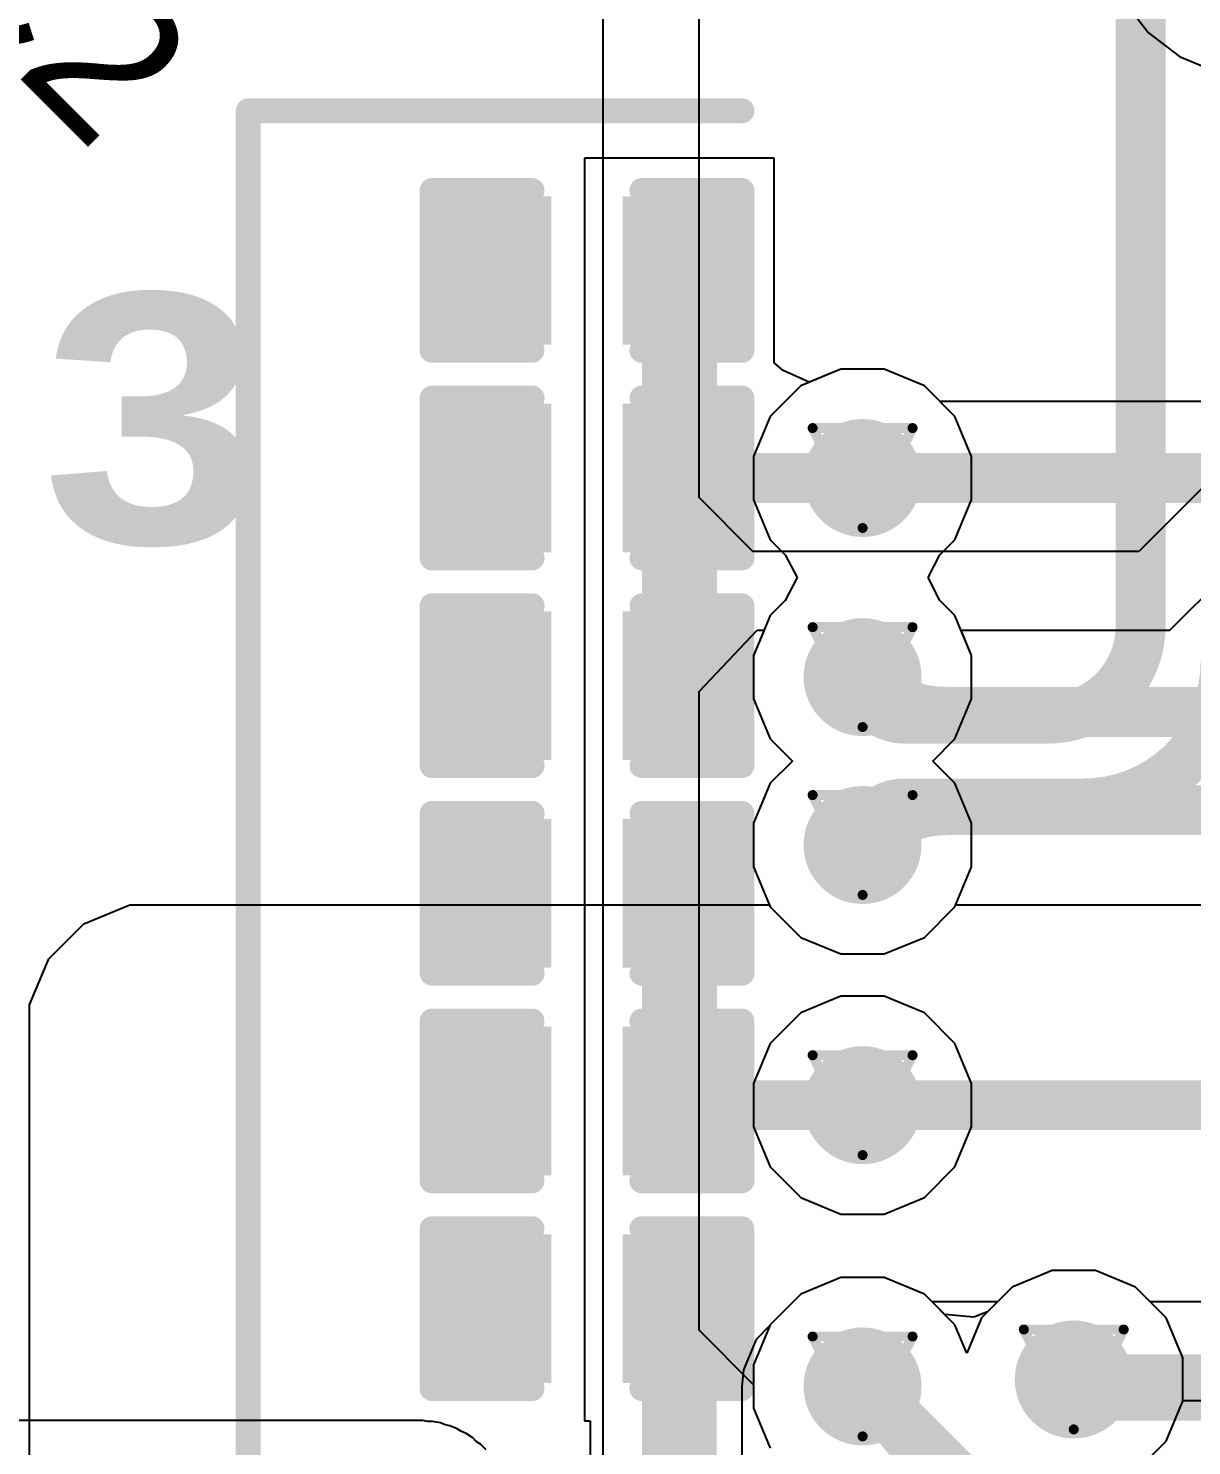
# Model space of a CAD drawing. Header units: inches. Extents: x 0 to 12.2, y 0 to 7.
# Drawn here: x 2.4007 to 2.6336, y 1.5427 to 1.8265 of the extents above; entities that cross this region are included whole.
import ezdxf

# ---------------------------------------------------------------- set-up
doc = ezdxf.new("R2010")
doc.units = ezdxf.units.IN
doc.header["$MEASUREMENT"] = 0
for name, color, linetype in [('Bottom Layer', 5, 'Continuous'), ('Drill Drawing', 1, 'Continuous'), ('Layer 1', 16, 'Continuous'), ('Layer 2', 76, 'Continuous'), ('Top Layer', 1, 'Continuous'), ('Top Overlay', 2, 'Continuous'), ('Top Paste', 8, 'Continuous'), ('Top Solder', 216, 'Continuous'), ('Via Holes', 16, 'Continuous')]:
    doc.layers.add(name, color=color, linetype=linetype)
doc.styles.add('Arial', font='', dxfattribs={"height": 0.2})
doc.styles.add('Arial Black_Bold', font='', dxfattribs={"height": 0.2})
doc.styles.get('Arial').set_extended_font_data('Arial')
doc.styles.get('Arial Black_Bold').set_extended_font_data('Arial Black', bold=True)

# ---------------------------------------------------------------- blocks, each defined once
blk = doc.blocks.new('C___0402_225')
at = {"layer": 'Top Layer'}
for points in [[(-0.0275, -0.0125), (-0.0275, 0.0125), (-0.0095, 0.0125), (-0.0095, -0.0125)], [(0.0095, -0.0125), (0.0095, 0.0125), (0.0275, 0.0125), (0.0275, -0.0125)]]:
    blk.add_hatch(color=1, dxfattribs=at).paths.add_polyline_path(points)
at = {"layer": 'Top Paste'}
for points in [[(-0.0275, -0.0125), (-0.0275, 0.0125), (-0.0095, 0.0125), (-0.0095, -0.0125)], [(0.0095, -0.0125), (0.0095, 0.0125), (0.0275, 0.0125), (0.0275, -0.0125)]]:
    blk.add_hatch(color=8, dxfattribs=at).paths.add_polyline_path(points)
at = {"layer": 'Top Solder'}
for points in [[(-0.02986, -0.01486), (-0.02986, 0.01486), (-0.00714, 0.01486), (-0.00714, -0.01486)], [(0.00714, -0.01486), (0.00714, 0.01486), (0.02986, 0.01486), (0.02986, -0.01486)]]:
    blk.add_hatch(color=216, dxfattribs=at).paths.add_polyline_path(points)
at = {"layer": 'Top Overlay'}
for points in [[(-0.031, -0.016, 0.005, 0.005, 0), (-0.031, 0.016, 0.005, 0.005, 0)], [(-0.031, 0.016, 0.005, 0.005, 0), (-0.011, 0.016, 0.005, 0.005, 0)], [(0.011, 0.016, 0.005, 0.005, 0), (0.031, 0.016, 0.005, 0.005, 0)], [(0.031, -0.016, 0.005, 0.005, 0), (0.031, 0.016, 0.005, 0.005, 0)], [(-0.031, -0.016, 0.005, 0.005, 0), (-0.011, -0.016, 0.005, 0.005, 0)], [(0.011, -0.016, 0.005, 0.005, 0), (0.031, -0.016, 0.005, 0.005, 0)]]:
    blk.add_lwpolyline(points, format="xyseb", dxfattribs=at)
for points in [[(-0.03225, 0.016, 0.0025, 0.0025, 1), (-0.02975, 0.016, 0.0025, 0.0025, 1)], [(-0.03225, 0.016, 0.0025, 0.0025, 1), (-0.02975, 0.016, 0.0025, 0.0025, 1)], [(-0.01225, 0.016, 0.0025, 0.0025, 1), (-0.00975, 0.016, 0.0025, 0.0025, 1)], [(0.00975, 0.016, 0.0025, 0.0025, 1), (0.01225, 0.016, 0.0025, 0.0025, 1)], [(0.02975, 0.016, 0.0025, 0.0025, 1), (0.03225, 0.016, 0.0025, 0.0025, 1)], [(0.02975, 0.016, 0.0025, 0.0025, 1), (0.03225, 0.016, 0.0025, 0.0025, 1)], [(-0.03225, -0.016, 0.0025, 0.0025, 1), (-0.02975, -0.016, 0.0025, 0.0025, 1)], [(-0.03225, -0.016, 0.0025, 0.0025, 1), (-0.02975, -0.016, 0.0025, 0.0025, 1)], [(-0.01225, -0.016, 0.0025, 0.0025, 1), (-0.00975, -0.016, 0.0025, 0.0025, 1)], [(0.00975, -0.016, 0.0025, 0.0025, 1), (0.01225, -0.016, 0.0025, 0.0025, 1)], [(0.02975, -0.016, 0.0025, 0.0025, 1), (0.03225, -0.016, 0.0025, 0.0025, 1)], [(0.02975, -0.016, 0.0025, 0.0025, 1), (0.03225, -0.016, 0.0025, 0.0025, 1)]]:
    blk.add_lwpolyline(points, format="xyseb", close=True, dxfattribs=at)
blk = doc.blocks.new('C___0402_229')
at = {"layer": 'Top Layer'}
for points in [[(-0.0275, -0.0125), (-0.0275, 0.0125), (-0.0095, 0.0125), (-0.0095, -0.0125)], [(0.0095, -0.0125), (0.0095, 0.0125), (0.0275, 0.0125), (0.0275, -0.0125)]]:
    blk.add_hatch(color=1, dxfattribs=at).paths.add_polyline_path(points)
at = {"layer": 'Top Paste'}
for points in [[(-0.0275, -0.0125), (-0.0275, 0.0125), (-0.0095, 0.0125), (-0.0095, -0.0125)], [(0.0095, -0.0125), (0.0095, 0.0125), (0.0275, 0.0125), (0.0275, -0.0125)]]:
    blk.add_hatch(color=8, dxfattribs=at).paths.add_polyline_path(points)
at = {"layer": 'Top Solder'}
for points in [[(-0.02986, -0.01486), (-0.02986, 0.01486), (-0.00714, 0.01486), (-0.00714, -0.01486)], [(0.00714, -0.01486), (0.00714, 0.01486), (0.02986, 0.01486), (0.02986, -0.01486)]]:
    blk.add_hatch(color=216, dxfattribs=at).paths.add_polyline_path(points)
at = {"layer": 'Top Overlay'}
for points in [[(-0.031, 0.016, 0.005, 0.005, 0), (-0.011, 0.016, 0.005, 0.005, 0)], [(-0.031, -0.016, 0.005, 0.005, 0), (-0.031, 0.016, 0.005, 0.005, 0)], [(0.011, 0.016, 0.005, 0.005, 0), (0.031, 0.016, 0.005, 0.005, 0)], [(0.031, 0.016, 0.005, 0.005, 0), (0.031, -0.016, 0.005, 0.005, 0)], [(-0.031, -0.016, 0.005, 0.005, 0), (-0.011, -0.016, 0.005, 0.005, 0)], [(0.011, -0.016, 0.005, 0.005, 0), (0.031, -0.016, 0.005, 0.005, 0)]]:
    blk.add_lwpolyline(points, format="xyseb", dxfattribs=at)
for points in [[(-0.03225, 0.016, 0.0025, 0.0025, 1), (-0.02975, 0.016, 0.0025, 0.0025, 1)], [(-0.03225, 0.016, 0.0025, 0.0025, 1), (-0.02975, 0.016, 0.0025, 0.0025, 1)], [(-0.01225, 0.016, 0.0025, 0.0025, 1), (-0.00975, 0.016, 0.0025, 0.0025, 1)], [(0.00975, 0.016, 0.0025, 0.0025, 1), (0.01225, 0.016, 0.0025, 0.0025, 1)], [(0.02975, 0.016, 0.0025, 0.0025, 1), (0.03225, 0.016, 0.0025, 0.0025, 1)], [(0.02975, 0.016, 0.0025, 0.0025, 1), (0.03225, 0.016, 0.0025, 0.0025, 1)], [(-0.03225, -0.016, 0.0025, 0.0025, 1), (-0.02975, -0.016, 0.0025, 0.0025, 1)], [(-0.03225, -0.016, 0.0025, 0.0025, 1), (-0.02975, -0.016, 0.0025, 0.0025, 1)], [(-0.01225, -0.016, 0.0025, 0.0025, 1), (-0.00975, -0.016, 0.0025, 0.0025, 1)], [(0.00975, -0.016, 0.0025, 0.0025, 1), (0.01225, -0.016, 0.0025, 0.0025, 1)], [(0.02975, -0.016, 0.0025, 0.0025, 1), (0.03225, -0.016, 0.0025, 0.0025, 1)], [(0.02975, -0.016, 0.0025, 0.0025, 1), (0.03225, -0.016, 0.0025, 0.0025, 1)]]:
    blk.add_lwpolyline(points, format="xyseb", close=True, dxfattribs=at)
blk = doc.blocks.new('C___0402_233')
at = {"layer": 'Top Layer'}
for points in [[(-0.0275, -0.0125), (-0.0275, 0.0125), (-0.0095, 0.0125), (-0.0095, -0.0125)], [(0.0095, -0.0125), (0.0095, 0.0125), (0.0275, 0.0125), (0.0275, -0.0125)]]:
    blk.add_hatch(color=1, dxfattribs=at).paths.add_polyline_path(points)
at = {"layer": 'Top Paste'}
for points in [[(-0.0275, -0.0125), (-0.0275, 0.0125), (-0.0095, 0.0125), (-0.0095, -0.0125)], [(0.0095, -0.0125), (0.0095, 0.0125), (0.0275, 0.0125), (0.0275, -0.0125)]]:
    blk.add_hatch(color=8, dxfattribs=at).paths.add_polyline_path(points)
at = {"layer": 'Top Solder'}
for points in [[(-0.02986, -0.01486), (-0.02986, 0.01486), (-0.00714, 0.01486), (-0.00714, -0.01486)], [(0.00714, -0.01486), (0.00714, 0.01486), (0.02986, 0.01486), (0.02986, -0.01486)]]:
    blk.add_hatch(color=216, dxfattribs=at).paths.add_polyline_path(points)
at = {"layer": 'Top Overlay'}
for points in [[(-0.031, 0.016, 0.005, 0.005, 0), (-0.011, 0.016, 0.005, 0.005, 0)], [(-0.031, -0.016, 0.005, 0.005, 0), (-0.031, 0.016, 0.005, 0.005, 0)], [(0.011, 0.016, 0.005, 0.005, 0), (0.031, 0.016, 0.005, 0.005, 0)], [(0.031, -0.016, 0.005, 0.005, 0), (0.031, 0.016, 0.005, 0.005, 0)], [(-0.031, -0.016, 0.005, 0.005, 0), (-0.011, -0.016, 0.005, 0.005, 0)], [(0.011, -0.016, 0.005, 0.005, 0), (0.031, -0.016, 0.005, 0.005, 0)]]:
    blk.add_lwpolyline(points, format="xyseb", dxfattribs=at)
for points in [[(-0.03225, 0.016, 0.0025, 0.0025, 1), (-0.02975, 0.016, 0.0025, 0.0025, 1)], [(-0.03225, 0.016, 0.0025, 0.0025, 1), (-0.02975, 0.016, 0.0025, 0.0025, 1)], [(-0.01225, 0.016, 0.0025, 0.0025, 1), (-0.00975, 0.016, 0.0025, 0.0025, 1)], [(0.00975, 0.016, 0.0025, 0.0025, 1), (0.01225, 0.016, 0.0025, 0.0025, 1)], [(0.02975, 0.016, 0.0025, 0.0025, 1), (0.03225, 0.016, 0.0025, 0.0025, 1)], [(0.02975, 0.016, 0.0025, 0.0025, 1), (0.03225, 0.016, 0.0025, 0.0025, 1)], [(-0.03225, -0.016, 0.0025, 0.0025, 1), (-0.02975, -0.016, 0.0025, 0.0025, 1)], [(-0.03225, -0.016, 0.0025, 0.0025, 1), (-0.02975, -0.016, 0.0025, 0.0025, 1)], [(-0.01225, -0.016, 0.0025, 0.0025, 1), (-0.00975, -0.016, 0.0025, 0.0025, 1)], [(0.00975, -0.016, 0.0025, 0.0025, 1), (0.01225, -0.016, 0.0025, 0.0025, 1)], [(0.02975, -0.016, 0.0025, 0.0025, 1), (0.03225, -0.016, 0.0025, 0.0025, 1)], [(0.02975, -0.016, 0.0025, 0.0025, 1), (0.03225, -0.016, 0.0025, 0.0025, 1)]]:
    blk.add_lwpolyline(points, format="xyseb", close=True, dxfattribs=at)
blk = doc.blocks.new('C___0402_234')
at = {"layer": 'Top Layer'}
for points in [[(-0.0275, -0.0125), (-0.0275, 0.0125), (-0.0095, 0.0125), (-0.0095, -0.0125)], [(0.0095, -0.0125), (0.0095, 0.0125), (0.0275, 0.0125), (0.0275, -0.0125)]]:
    blk.add_hatch(color=1, dxfattribs=at).paths.add_polyline_path(points)
at = {"layer": 'Top Paste'}
for points in [[(-0.0275, -0.0125), (-0.0275, 0.0125), (-0.0095, 0.0125), (-0.0095, -0.0125)], [(0.0095, -0.0125), (0.0095, 0.0125), (0.0275, 0.0125), (0.0275, -0.0125)]]:
    blk.add_hatch(color=8, dxfattribs=at).paths.add_polyline_path(points)
at = {"layer": 'Top Solder'}
for points in [[(-0.02986, -0.01486), (-0.02986, 0.01486), (-0.00714, 0.01486), (-0.00714, -0.01486)], [(0.00714, -0.01486), (0.00714, 0.01486), (0.02986, 0.01486), (0.02986, -0.01486)]]:
    blk.add_hatch(color=216, dxfattribs=at).paths.add_polyline_path(points)
at = {"layer": 'Top Overlay'}
for points in [[(-0.031, 0.016, 0.005, 0.005, 0), (-0.031, -0.016, 0.005, 0.005, 0)], [(-0.031, 0.016, 0.005, 0.005, 0), (-0.011, 0.016, 0.005, 0.005, 0)], [(0.011, 0.016, 0.005, 0.005, 0), (0.031, 0.016, 0.005, 0.005, 0)], [(0.031, -0.016, 0.005, 0.005, 0), (0.031, 0.016, 0.005, 0.005, 0)], [(-0.031, -0.016, 0.005, 0.005, 0), (-0.011, -0.016, 0.005, 0.005, 0)], [(0.011, -0.016, 0.005, 0.005, 0), (0.031, -0.016, 0.005, 0.005, 0)]]:
    blk.add_lwpolyline(points, format="xyseb", dxfattribs=at)
for points in [[(-0.03225, 0.016, 0.0025, 0.0025, 1), (-0.02975, 0.016, 0.0025, 0.0025, 1)], [(-0.03225, 0.016, 0.0025, 0.0025, 1), (-0.02975, 0.016, 0.0025, 0.0025, 1)], [(-0.01225, 0.016, 0.0025, 0.0025, 1), (-0.00975, 0.016, 0.0025, 0.0025, 1)], [(0.00975, 0.016, 0.0025, 0.0025, 1), (0.01225, 0.016, 0.0025, 0.0025, 1)], [(0.02975, 0.016, 0.0025, 0.0025, 1), (0.03225, 0.016, 0.0025, 0.0025, 1)], [(0.02975, 0.016, 0.0025, 0.0025, 1), (0.03225, 0.016, 0.0025, 0.0025, 1)], [(-0.03225, -0.016, 0.0025, 0.0025, 1), (-0.02975, -0.016, 0.0025, 0.0025, 1)], [(-0.03225, -0.016, 0.0025, 0.0025, 1), (-0.02975, -0.016, 0.0025, 0.0025, 1)], [(-0.01225, -0.016, 0.0025, 0.0025, 1), (-0.00975, -0.016, 0.0025, 0.0025, 1)], [(0.00975, -0.016, 0.0025, 0.0025, 1), (0.01225, -0.016, 0.0025, 0.0025, 1)], [(0.02975, -0.016, 0.0025, 0.0025, 1), (0.03225, -0.016, 0.0025, 0.0025, 1)], [(0.02975, -0.016, 0.0025, 0.0025, 1), (0.03225, -0.016, 0.0025, 0.0025, 1)]]:
    blk.add_lwpolyline(points, format="xyseb", close=True, dxfattribs=at)
blk = doc.blocks.new('C___0402_235')
at = {"layer": 'Top Layer'}
for points in [[(-0.0275, -0.0125), (-0.0275, 0.0125), (-0.0095, 0.0125), (-0.0095, -0.0125)], [(0.0095, -0.0125), (0.0095, 0.0125), (0.0275, 0.0125), (0.0275, -0.0125)]]:
    blk.add_hatch(color=1, dxfattribs=at).paths.add_polyline_path(points)
at = {"layer": 'Top Paste'}
for points in [[(-0.0275, -0.0125), (-0.0275, 0.0125), (-0.0095, 0.0125), (-0.0095, -0.0125)], [(0.0095, -0.0125), (0.0095, 0.0125), (0.0275, 0.0125), (0.0275, -0.0125)]]:
    blk.add_hatch(color=8, dxfattribs=at).paths.add_polyline_path(points)
at = {"layer": 'Top Solder'}
for points in [[(-0.02986, -0.01486), (-0.02986, 0.01486), (-0.00714, 0.01486), (-0.00714, -0.01486)], [(0.00714, -0.01486), (0.00714, 0.01486), (0.02986, 0.01486), (0.02986, -0.01486)]]:
    blk.add_hatch(color=216, dxfattribs=at).paths.add_polyline_path(points)
at = {"layer": 'Top Overlay'}
for points in [[(-0.031, -0.016, 0.005, 0.005, 0), (-0.031, 0.016, 0.005, 0.005, 0)], [(-0.031, 0.016, 0.005, 0.005, 0), (-0.011, 0.016, 0.005, 0.005, 0)], [(0.011, 0.016, 0.005, 0.005, 0), (0.031, 0.016, 0.005, 0.005, 0)], [(0.031, 0.016, 0.005, 0.005, 0), (0.031, -0.016, 0.005, 0.005, 0)], [(-0.031, -0.016, 0.005, 0.005, 0), (-0.011, -0.016, 0.005, 0.005, 0)], [(0.011, -0.016, 0.005, 0.005, 0), (0.031, -0.016, 0.005, 0.005, 0)]]:
    blk.add_lwpolyline(points, format="xyseb", dxfattribs=at)
for points in [[(-0.03225, 0.016, 0.0025, 0.0025, 1), (-0.02975, 0.016, 0.0025, 0.0025, 1)], [(-0.03225, 0.016, 0.0025, 0.0025, 1), (-0.02975, 0.016, 0.0025, 0.0025, 1)], [(-0.01225, 0.016, 0.0025, 0.0025, 1), (-0.00975, 0.016, 0.0025, 0.0025, 1)], [(0.00975, 0.016, 0.0025, 0.0025, 1), (0.01225, 0.016, 0.0025, 0.0025, 1)], [(0.02975, 0.016, 0.0025, 0.0025, 1), (0.03225, 0.016, 0.0025, 0.0025, 1)], [(0.02975, 0.016, 0.0025, 0.0025, 1), (0.03225, 0.016, 0.0025, 0.0025, 1)], [(-0.03225, -0.016, 0.0025, 0.0025, 1), (-0.02975, -0.016, 0.0025, 0.0025, 1)], [(-0.03225, -0.016, 0.0025, 0.0025, 1), (-0.02975, -0.016, 0.0025, 0.0025, 1)], [(-0.01225, -0.016, 0.0025, 0.0025, 1), (-0.00975, -0.016, 0.0025, 0.0025, 1)], [(0.00975, -0.016, 0.0025, 0.0025, 1), (0.01225, -0.016, 0.0025, 0.0025, 1)], [(0.02975, -0.016, 0.0025, 0.0025, 1), (0.03225, -0.016, 0.0025, 0.0025, 1)], [(0.02975, -0.016, 0.0025, 0.0025, 1), (0.03225, -0.016, 0.0025, 0.0025, 1)]]:
    blk.add_lwpolyline(points, format="xyseb", close=True, dxfattribs=at)
blk = doc.blocks.new('C___0402_236')
at = {"layer": 'Top Layer'}
for points in [[(-0.0275, -0.0125), (-0.0275, 0.0125), (-0.0095, 0.0125), (-0.0095, -0.0125)], [(0.0095, -0.0125), (0.0095, 0.0125), (0.0275, 0.0125), (0.0275, -0.0125)]]:
    blk.add_hatch(color=1, dxfattribs=at).paths.add_polyline_path(points)
at = {"layer": 'Top Paste'}
for points in [[(-0.0275, -0.0125), (-0.0275, 0.0125), (-0.0095, 0.0125), (-0.0095, -0.0125)], [(0.0095, -0.0125), (0.0095, 0.0125), (0.0275, 0.0125), (0.0275, -0.0125)]]:
    blk.add_hatch(color=8, dxfattribs=at).paths.add_polyline_path(points)
at = {"layer": 'Top Solder'}
for points in [[(-0.02986, -0.01486), (-0.02986, 0.01486), (-0.00714, 0.01486), (-0.00714, -0.01486)], [(0.00714, -0.01486), (0.00714, 0.01486), (0.02986, 0.01486), (0.02986, -0.01486)]]:
    blk.add_hatch(color=216, dxfattribs=at).paths.add_polyline_path(points)
at = {"layer": 'Top Overlay'}
for points in [[(-0.031, -0.016, 0.005, 0.005, 0), (-0.031, 0.016, 0.005, 0.005, 0)], [(-0.031, 0.016, 0.005, 0.005, 0), (-0.011, 0.016, 0.005, 0.005, 0)], [(0.011, 0.016, 0.005, 0.005, 0), (0.031, 0.016, 0.005, 0.005, 0)], [(0.031, -0.016, 0.005, 0.005, 0), (0.031, 0.016, 0.005, 0.005, 0)], [(-0.031, -0.016, 0.005, 0.005, 0), (-0.011, -0.016, 0.005, 0.005, 0)], [(0.011, -0.016, 0.005, 0.005, 0), (0.031, -0.016, 0.005, 0.005, 0)]]:
    blk.add_lwpolyline(points, format="xyseb", dxfattribs=at)
for points in [[(-0.03225, 0.016, 0.0025, 0.0025, 1), (-0.02975, 0.016, 0.0025, 0.0025, 1)], [(-0.03225, 0.016, 0.0025, 0.0025, 1), (-0.02975, 0.016, 0.0025, 0.0025, 1)], [(-0.01225, 0.016, 0.0025, 0.0025, 1), (-0.00975, 0.016, 0.0025, 0.0025, 1)], [(0.00975, 0.016, 0.0025, 0.0025, 1), (0.01225, 0.016, 0.0025, 0.0025, 1)], [(0.02975, 0.016, 0.0025, 0.0025, 1), (0.03225, 0.016, 0.0025, 0.0025, 1)], [(0.02975, 0.016, 0.0025, 0.0025, 1), (0.03225, 0.016, 0.0025, 0.0025, 1)], [(-0.03225, -0.016, 0.0025, 0.0025, 1), (-0.02975, -0.016, 0.0025, 0.0025, 1)], [(-0.03225, -0.016, 0.0025, 0.0025, 1), (-0.02975, -0.016, 0.0025, 0.0025, 1)], [(-0.01225, -0.016, 0.0025, 0.0025, 1), (-0.00975, -0.016, 0.0025, 0.0025, 1)], [(0.00975, -0.016, 0.0025, 0.0025, 1), (0.01225, -0.016, 0.0025, 0.0025, 1)], [(0.02975, -0.016, 0.0025, 0.0025, 1), (0.03225, -0.016, 0.0025, 0.0025, 1)], [(0.02975, -0.016, 0.0025, 0.0025, 1), (0.03225, -0.016, 0.0025, 0.0025, 1)]]:
    blk.add_lwpolyline(points, format="xyseb", close=True, dxfattribs=at)

msp = doc.modelspace()

# ---------------------------------------------------------------- hatches: boundary and pattern name
at = {"layer": 'Bottom Layer'}
h = msp.add_hatch(color=5, dxfattribs=at)
edge = h.paths.add_edge_path()
edge.add_arc((2.56773, 1.73646), 0.01181, 0, 360)
h = msp.add_hatch(color=5, dxfattribs=at)
edge = h.paths.add_edge_path()
edge.add_arc((2.56773, 1.6966), 0.01181, 0, 360)
h = msp.add_hatch(color=5, dxfattribs=at)
edge = h.paths.add_edge_path()
edge.add_arc((2.56773, 1.66298), 0.01181, 0, 360)
h = msp.add_hatch(color=5, dxfattribs=at)
edge = h.paths.add_edge_path()
edge.add_arc((2.56773, 1.61089), 0.01181, 0, 360)
h = msp.add_hatch(color=5, dxfattribs=at)
edge = h.paths.add_edge_path()
edge.add_arc((2.61, 1.55597), 0.01181, 0, 360)
h = msp.add_hatch(color=5, dxfattribs=at)
edge = h.paths.add_edge_path()
edge.add_arc((2.56773, 1.55457), 0.01181, 0, 360)
at = {"layer": 'Layer 1'}
h = msp.add_hatch(color=16, dxfattribs=at)
edge = h.paths.add_edge_path()
edge.add_arc((2.56773, 1.73646), 0.01181, 0, 360)
h = msp.add_hatch(color=16, dxfattribs=at)
edge = h.paths.add_edge_path()
edge.add_arc((2.56773, 1.6966), 0.01181, 0, 360)
h = msp.add_hatch(color=16, dxfattribs=at)
edge = h.paths.add_edge_path()
edge.add_arc((2.56773, 1.66298), 0.01181, 0, 360)
h = msp.add_hatch(color=16, dxfattribs=at)
edge = h.paths.add_edge_path()
edge.add_arc((2.56773, 1.61089), 0.01181, 0, 360)
h = msp.add_hatch(color=16, dxfattribs=at)
edge = h.paths.add_edge_path()
edge.add_arc((2.61, 1.55597), 0.01181, 0, 360)
h = msp.add_hatch(color=16, dxfattribs=at)
edge = h.paths.add_edge_path()
edge.add_arc((2.56773, 1.55457), 0.01181, 0, 360)
at = {"layer": 'Layer 2'}
h = msp.add_hatch(color=76, dxfattribs=at)
edge = h.paths.add_edge_path()
edge.add_arc((2.56773, 1.73646), 0.01181, 0, 360)
h = msp.add_hatch(color=76, dxfattribs=at)
edge = h.paths.add_edge_path()
edge.add_arc((2.56773, 1.6966), 0.01181, 0, 360)
h = msp.add_hatch(color=76, dxfattribs=at)
edge = h.paths.add_edge_path()
edge.add_arc((2.56773, 1.66298), 0.01181, 0, 360)
h = msp.add_hatch(color=76, dxfattribs=at)
edge = h.paths.add_edge_path()
edge.add_arc((2.56773, 1.61089), 0.01181, 0, 360)
h = msp.add_hatch(color=76, dxfattribs=at)
edge = h.paths.add_edge_path()
edge.add_arc((2.61, 1.55597), 0.01181, 0, 360)
h = msp.add_hatch(color=76, dxfattribs=at)
edge = h.paths.add_edge_path()
edge.add_arc((2.56773, 1.55457), 0.01181, 0, 360)
at = {"layer": 'Top Layer'}
h = msp.add_hatch(color=1, dxfattribs=at)
edge = h.paths.add_edge_path()
edge.add_arc((2.56773, 1.73646), 0.01181, 0, 360)
h = msp.add_hatch(color=1, dxfattribs=at)
edge = h.paths.add_edge_path()
edge.add_arc((2.56773, 1.6966), 0.01181, 0, 360)
h = msp.add_hatch(color=1, dxfattribs=at)
edge = h.paths.add_edge_path()
edge.add_arc((2.56773, 1.66298), 0.01181, 0, 360)
h = msp.add_hatch(color=1, dxfattribs=at)
edge = h.paths.add_edge_path()
edge.add_arc((2.56773, 1.61089), 0.01181, 0, 360)
h = msp.add_hatch(color=1, dxfattribs=at)
edge = h.paths.add_edge_path()
edge.add_arc((2.61, 1.55597), 0.01181, 0, 360)
h = msp.add_hatch(color=1, dxfattribs=at)
edge = h.paths.add_edge_path()
edge.add_arc((2.56773, 1.55457), 0.01181, 0, 360)
at = {"layer": 'Via Holes'}
h = msp.add_hatch(color=7, dxfattribs=at)
edge = h.paths.add_edge_path()
edge.add_arc((2.56773, 1.73646), 0.00591, 0, 360)
h = msp.add_hatch(color=7, dxfattribs=at)
edge = h.paths.add_edge_path()
edge.add_arc((2.56773, 1.6966), 0.00591, 0, 360)
h = msp.add_hatch(color=7, dxfattribs=at)
edge = h.paths.add_edge_path()
edge.add_arc((2.56773, 1.66298), 0.00591, 0, 360)
h = msp.add_hatch(color=7, dxfattribs=at)
edge = h.paths.add_edge_path()
edge.add_arc((2.56773, 1.61089), 0.00591, 0, 360)
h = msp.add_hatch(color=7, dxfattribs=at)
edge = h.paths.add_edge_path()
edge.add_arc((2.61, 1.55597), 0.00591, 0, 360)
h = msp.add_hatch(color=7, dxfattribs=at)
edge = h.paths.add_edge_path()
edge.add_arc((2.56773, 1.55457), 0.00591, 0, 360)

# ---------------------------------------------------------------- linework, layer by layer
at = {"layer": 'Bottom Layer'}
for p, q in [((2.41184, 1.64719), (2.42103, 1.651)), ((2.42103, 1.651), (2.426, 1.651)), ((2.426, 1.651), (2.426, 1.651)), ((2.426, 1.651), (2.54909, 1.651)), ((2.54909, 1.651), (2.54924, 1.65063)), ((2.54924, 1.65063), (2.55538, 1.64449)), ((2.58009, 1.64449), (2.58622, 1.65063)), ((2.58622, 1.65063), (2.58638, 1.651)), ((2.58638, 1.651), (2.72993, 1.651)), ((2.40481, 1.64016), (2.41184, 1.64719)), ((2.55538, 1.64449), (2.5634, 1.64117)), ((2.57207, 1.64117), (2.58009, 1.64449)), ((2.5634, 1.64117), (2.57207, 1.64117)), ((2.401, 1.63097), (2.40481, 1.64016)), ((2.5634, 1.6327), (2.55538, 1.62938)), ((2.57207, 1.6327), (2.5634, 1.6327)), ((2.58009, 1.62938), (2.57207, 1.6327)), ((2.401, 1.626), (2.401, 1.63097)), ((2.55538, 1.62938), (2.54924, 1.62325)), ((2.58622, 1.62325), (2.58009, 1.62938)), ((2.401, 1.46811), (2.401, 1.626)), ((2.54924, 1.62325), (2.54592, 1.61523)), ((2.58954, 1.61523), (2.58622, 1.62325)), ((2.54592, 1.61523), (2.54592, 1.60656)), ((2.58954, 1.60656), (2.58954, 1.61523)), ((2.54592, 1.60656), (2.54924, 1.59854)), ((2.58622, 1.59854), (2.58954, 1.60656)), ((2.54924, 1.59854), (2.55538, 1.5924)), ((2.58009, 1.5924), (2.58622, 1.59854)), ((2.55538, 1.5924), (2.5634, 1.58908)), ((2.57207, 1.58908), (2.58009, 1.5924)), ((2.5634, 1.58908), (2.57207, 1.58908)), ((2.5634, 1.57638), (2.55538, 1.57306)), ((2.57207, 1.57638), (2.5634, 1.57638)), ((2.58009, 1.57306), (2.57207, 1.57638)), ((2.60566, 1.57778), (2.59765, 1.57446)), ((2.61434, 1.57778), (2.60566, 1.57778)), ((2.62235, 1.57446), (2.61434, 1.57778)), ((2.55538, 1.57306), (2.54924, 1.56693)), ((2.58163, 1.57152), (2.58009, 1.57306)), ((2.59765, 1.57446), (2.59471, 1.57152)), ((2.62529, 1.57152), (2.62235, 1.57446)), ((2.59471, 1.57152), (2.58163, 1.57152)), ((2.72803, 1.57152), (2.62529, 1.57152)), ((2.54917, 1.56675), (2.54641, 1.56399)), ((2.54924, 1.56693), (2.54917, 1.56675)), ((2.54641, 1.56399), (2.54388, 1.55788)), ((2.54388, 1.55788), (2.54355, 1.55457)), ((2.54355, 1.55457), (2.54355, 1.47255))]:
    msp.add_line(p, q, dxfattribs=at)
for points in [[(2.62339, 1.70677, 0.01, 0.01, 0), (2.62339, 2.11723, 0.01, 0.01, 0)], [(2.62339, 1.70677, 0.01, 0.01, -0.414214), (2.60491, 1.68829, 0.01, 0.01, 0)], [(2.64039, 1.69973, 0.01, 0.01, -0.414214), (2.61195, 1.67129, 0.01, 0.01, 0)], [(2.57604, 1.68829, 0.01, 0.01, -0.414214), (2.56773, 1.6966, 0.01, 0.01, 0)], [(2.57604, 1.68829, 0.01, 0.01, 0), (2.60491, 1.68829, 0.01, 0.01, 0)], [(2.56773, 1.66298, 0.01, 0.01, -0.414214), (2.57604, 1.67129, 0.01, 0.01, 0)], [(2.57604, 1.67129, 0.01, 0.01, 0), (2.61195, 1.67129, 0.01, 0.01, 0)], [(2.61, 1.55597, 0.01, 0.01, 0), (2.87803, 1.55597, 0.01, 0.01, 0)], [(2.56773, 1.55557, 0.01, 0.01, 0), (2.58588, 1.53742, 0.01, 0.01, 0)]]:
    msp.add_lwpolyline(points, format="xyseb", dxfattribs=at)
for points in [[(2.62089, 1.70677, 0.005, 0.005, 1), (2.62589, 1.70677, 0.005, 0.005, 1)], [(2.62089, 1.70677, 0.005, 0.005, 1), (2.62589, 1.70677, 0.005, 0.005, 1)], [(2.56523, 1.6966, 0.005, 0.005, 1), (2.57023, 1.6966, 0.005, 0.005, 1)], [(2.57354, 1.68829, 0.005, 0.005, 1), (2.57854, 1.68829, 0.005, 0.005, 1)], [(2.57354, 1.68829, 0.005, 0.005, 1), (2.57854, 1.68829, 0.005, 0.005, 1)], [(2.60241, 1.68829, 0.005, 0.005, 1), (2.60741, 1.68829, 0.005, 0.005, 1)], [(2.60241, 1.68829, 0.005, 0.005, 1), (2.60741, 1.68829, 0.005, 0.005, 1)], [(2.57354, 1.67129, 0.005, 0.005, 1), (2.57854, 1.67129, 0.005, 0.005, 1)], [(2.57354, 1.67129, 0.005, 0.005, 1), (2.57854, 1.67129, 0.005, 0.005, 1)], [(2.60945, 1.67129, 0.005, 0.005, 1), (2.61445, 1.67129, 0.005, 0.005, 1)], [(2.60945, 1.67129, 0.005, 0.005, 1), (2.61445, 1.67129, 0.005, 0.005, 1)], [(2.56523, 1.66298, 0.005, 0.005, 1), (2.57023, 1.66298, 0.005, 0.005, 1)], [(2.6075, 1.55597, 0.005, 0.005, 1), (2.6125, 1.55597, 0.005, 0.005, 1)], [(2.56523, 1.55557, 0.005, 0.005, 1), (2.57023, 1.55557, 0.005, 0.005, 1)]]:
    msp.add_lwpolyline(points, format="xyseb", close=True, dxfattribs=at)
at = {"layer": 'Drill Drawing'}
for points in [[(2.55773, 1.74646, 0.002, 0.002, 0), (2.57773, 1.74646, 0.002, 0.002, 0)], [(2.55773, 1.74646, 0.002, 0.002, 0), (2.56773, 1.72646, 0.002, 0.002, 0)], [(2.56773, 1.72646, 0.002, 0.002, 0), (2.57773, 1.74646, 0.002, 0.002, 0)], [(2.55773, 1.7066, 0.002, 0.002, 0), (2.57773, 1.7066, 0.002, 0.002, 0)], [(2.55773, 1.7066, 0.002, 0.002, 0), (2.56773, 1.6866, 0.002, 0.002, 0)], [(2.56773, 1.6866, 0.002, 0.002, 0), (2.57773, 1.7066, 0.002, 0.002, 0)], [(2.55773, 1.67298, 0.002, 0.002, 0), (2.57773, 1.67298, 0.002, 0.002, 0)], [(2.55773, 1.67298, 0.002, 0.002, 0), (2.56773, 1.65298, 0.002, 0.002, 0)], [(2.56773, 1.65298, 0.002, 0.002, 0), (2.57773, 1.67298, 0.002, 0.002, 0)], [(2.55773, 1.62089, 0.002, 0.002, 0), (2.57773, 1.62089, 0.002, 0.002, 0)], [(2.55773, 1.62089, 0.002, 0.002, 0), (2.56773, 1.60089, 0.002, 0.002, 0)], [(2.56773, 1.60089, 0.002, 0.002, 0), (2.57773, 1.62089, 0.002, 0.002, 0)], [(2.6, 1.56597, 0.002, 0.002, 0), (2.62, 1.56597, 0.002, 0.002, 0)], [(2.6, 1.56597, 0.002, 0.002, 0), (2.61, 1.54597, 0.002, 0.002, 0)], [(2.61, 1.54597, 0.002, 0.002, 0), (2.62, 1.56597, 0.002, 0.002, 0)], [(2.55773, 1.56457, 0.002, 0.002, 0), (2.57773, 1.56457, 0.002, 0.002, 0)], [(2.55773, 1.56457, 0.002, 0.002, 0), (2.56773, 1.54457, 0.002, 0.002, 0)], [(2.56773, 1.54457, 0.002, 0.002, 0), (2.57773, 1.56457, 0.002, 0.002, 0)]]:
    msp.add_lwpolyline(points, format="xyseb", dxfattribs=at)
for points in [[(2.55723, 1.74646, 0.001, 0.001, 1), (2.55823, 1.74646, 0.001, 0.001, 1)], [(2.55723, 1.74646, 0.001, 0.001, 1), (2.55823, 1.74646, 0.001, 0.001, 1)], [(2.57723, 1.74646, 0.001, 0.001, 1), (2.57823, 1.74646, 0.001, 0.001, 1)], [(2.57723, 1.74646, 0.001, 0.001, 1), (2.57823, 1.74646, 0.001, 0.001, 1)], [(2.56723, 1.72646, 0.001, 0.001, 1), (2.56823, 1.72646, 0.001, 0.001, 1)], [(2.56723, 1.72646, 0.001, 0.001, 1), (2.56823, 1.72646, 0.001, 0.001, 1)], [(2.55723, 1.7066, 0.001, 0.001, 1), (2.55823, 1.7066, 0.001, 0.001, 1)], [(2.55723, 1.7066, 0.001, 0.001, 1), (2.55823, 1.7066, 0.001, 0.001, 1)], [(2.57723, 1.7066, 0.001, 0.001, 1), (2.57823, 1.7066, 0.001, 0.001, 1)], [(2.57723, 1.7066, 0.001, 0.001, 1), (2.57823, 1.7066, 0.001, 0.001, 1)], [(2.56723, 1.6866, 0.001, 0.001, 1), (2.56823, 1.6866, 0.001, 0.001, 1)], [(2.56723, 1.6866, 0.001, 0.001, 1), (2.56823, 1.6866, 0.001, 0.001, 1)], [(2.55723, 1.67298, 0.001, 0.001, 1), (2.55823, 1.67298, 0.001, 0.001, 1)], [(2.55723, 1.67298, 0.001, 0.001, 1), (2.55823, 1.67298, 0.001, 0.001, 1)], [(2.57723, 1.67298, 0.001, 0.001, 1), (2.57823, 1.67298, 0.001, 0.001, 1)], [(2.57723, 1.67298, 0.001, 0.001, 1), (2.57823, 1.67298, 0.001, 0.001, 1)], [(2.56723, 1.65298, 0.001, 0.001, 1), (2.56823, 1.65298, 0.001, 0.001, 1)], [(2.56723, 1.65298, 0.001, 0.001, 1), (2.56823, 1.65298, 0.001, 0.001, 1)], [(2.55723, 1.62089, 0.001, 0.001, 1), (2.55823, 1.62089, 0.001, 0.001, 1)], [(2.55723, 1.62089, 0.001, 0.001, 1), (2.55823, 1.62089, 0.001, 0.001, 1)], [(2.57723, 1.62089, 0.001, 0.001, 1), (2.57823, 1.62089, 0.001, 0.001, 1)], [(2.57723, 1.62089, 0.001, 0.001, 1), (2.57823, 1.62089, 0.001, 0.001, 1)], [(2.56723, 1.60089, 0.001, 0.001, 1), (2.56823, 1.60089, 0.001, 0.001, 1)], [(2.56723, 1.60089, 0.001, 0.001, 1), (2.56823, 1.60089, 0.001, 0.001, 1)], [(2.5995, 1.56597, 0.001, 0.001, 1), (2.6005, 1.56597, 0.001, 0.001, 1)], [(2.5995, 1.56597, 0.001, 0.001, 1), (2.6005, 1.56597, 0.001, 0.001, 1)], [(2.6195, 1.56597, 0.001, 0.001, 1), (2.6205, 1.56597, 0.001, 0.001, 1)], [(2.6195, 1.56597, 0.001, 0.001, 1), (2.6205, 1.56597, 0.001, 0.001, 1)], [(2.55723, 1.56457, 0.001, 0.001, 1), (2.55823, 1.56457, 0.001, 0.001, 1)], [(2.55723, 1.56457, 0.001, 0.001, 1), (2.55823, 1.56457, 0.001, 0.001, 1)], [(2.57723, 1.56457, 0.001, 0.001, 1), (2.57823, 1.56457, 0.001, 0.001, 1)], [(2.57723, 1.56457, 0.001, 0.001, 1), (2.57823, 1.56457, 0.001, 0.001, 1)], [(2.6095, 1.54597, 0.001, 0.001, 1), (2.6105, 1.54597, 0.001, 0.001, 1)], [(2.6095, 1.54597, 0.001, 0.001, 1), (2.6105, 1.54597, 0.001, 0.001, 1)], [(2.56723, 1.54457, 0.001, 0.001, 1), (2.56823, 1.54457, 0.001, 0.001, 1)], [(2.56723, 1.54457, 0.001, 0.001, 1), (2.56823, 1.54457, 0.001, 0.001, 1)]]:
    msp.add_lwpolyline(points, format="xyseb", close=True, dxfattribs=at)
at = {"layer": 'Layer 1'}
for p, q in [((2.5634, 1.75827), (2.55538, 1.75495)), ((2.57207, 1.75827), (2.5634, 1.75827)), ((2.58009, 1.75495), (2.57207, 1.75827)), ((2.55538, 1.75495), (2.54924, 1.74881)), ((2.58622, 1.74881), (2.58009, 1.75495)), ((2.54924, 1.74881), (2.54592, 1.7408)), ((2.58954, 1.7408), (2.58622, 1.74881)), ((2.54592, 1.7408), (2.54592, 1.73212)), ((2.58954, 1.73212), (2.58954, 1.7408)), ((2.54592, 1.73212), (2.54924, 1.7241)), ((2.58622, 1.7241), (2.58954, 1.73212)), ((2.54924, 1.7241), (2.55224, 1.7211)), ((2.58322, 1.7211), (2.58622, 1.7241)), ((2.55224, 1.7211), (2.55463, 1.71653)), ((2.58084, 1.71653), (2.58322, 1.7211)), ((2.55463, 1.71653), (2.55224, 1.71196)), ((2.58322, 1.71196), (2.58084, 1.71653)), ((2.55224, 1.71196), (2.54924, 1.70896)), ((2.58622, 1.70896), (2.58322, 1.71196)), ((2.54924, 1.70896), (2.54592, 1.70094)), ((2.58954, 1.70094), (2.58622, 1.70896)), ((2.54592, 1.70094), (2.54592, 1.69226)), ((2.58954, 1.69226), (2.58954, 1.70094)), ((2.54592, 1.69226), (2.54924, 1.68425)), ((2.58622, 1.68425), (2.58954, 1.69226)), ((2.54924, 1.68425), (2.5537, 1.67979)), ((2.58177, 1.67979), (2.58622, 1.68425)), ((2.5537, 1.67979), (2.54924, 1.67533)), ((2.58622, 1.67533), (2.58177, 1.67979)), ((2.54924, 1.67533), (2.54592, 1.66732)), ((2.58954, 1.66732), (2.58622, 1.67533)), ((2.54592, 1.66732), (2.54592, 1.65864)), ((2.58954, 1.65864), (2.58954, 1.66732)), ((2.54592, 1.65864), (2.54924, 1.65063)), ((2.58622, 1.65063), (2.58954, 1.65864)), ((2.54924, 1.65063), (2.55538, 1.64449)), ((2.58009, 1.64449), (2.58622, 1.65063)), ((2.55538, 1.64449), (2.5634, 1.64117)), ((2.57207, 1.64117), (2.58009, 1.64449)), ((2.5634, 1.64117), (2.57207, 1.64117)), ((2.5634, 1.6327), (2.55538, 1.62938)), ((2.57207, 1.6327), (2.5634, 1.6327)), ((2.58009, 1.62938), (2.57207, 1.6327)), ((2.55538, 1.62938), (2.54924, 1.62325)), ((2.58622, 1.62325), (2.58009, 1.62938)), ((2.54924, 1.62325), (2.54592, 1.61523)), ((2.58954, 1.61523), (2.58622, 1.62325)), ((2.54592, 1.61523), (2.54592, 1.60656)), ((2.58954, 1.60656), (2.58954, 1.61523)), ((2.54592, 1.60656), (2.54924, 1.59854)), ((2.58622, 1.59854), (2.58954, 1.60656)), ((2.54924, 1.59854), (2.55538, 1.5924)), ((2.58009, 1.5924), (2.58622, 1.59854)), ((2.55538, 1.5924), (2.5634, 1.58908)), ((2.57207, 1.58908), (2.58009, 1.5924)), ((2.5634, 1.58908), (2.57207, 1.58908)), ((2.5634, 1.57638), (2.55538, 1.57306)), ((2.57207, 1.57638), (2.5634, 1.57638)), ((2.58009, 1.57306), (2.57207, 1.57638)), ((2.60566, 1.57778), (2.59765, 1.57446)), ((2.61434, 1.57778), (2.60566, 1.57778)), ((2.62235, 1.57446), (2.61434, 1.57778)), ((2.55538, 1.57306), (2.54924, 1.56693)), ((2.58419, 1.56896), (2.58009, 1.57306)), ((2.59765, 1.57446), (2.59272, 1.56953)), ((2.62849, 1.56832), (2.62235, 1.57446)), ((2.59272, 1.56953), (2.59002, 1.56845)), ((2.54924, 1.56693), (2.54592, 1.55891)), ((2.59002, 1.56845), (2.58419, 1.56896)), ((2.63181, 1.56031), (2.62849, 1.56832)), ((2.54592, 1.55891), (2.54592, 1.55023)), ((2.63181, 1.55163), (2.63181, 1.56031)), ((2.54592, 1.55023), (2.54924, 1.54222)), ((2.62849, 1.54361), (2.63181, 1.55163)), ((2.62235, 1.53748), (2.62849, 1.54361))]:
    msp.add_line(p, q, dxfattribs=at)
at = {"layer": 'Layer 2'}
for p, q in [((2.51572, 1.91272), (2.51572, 1.37772)), ((2.53499, 1.73253), (2.535, 1.9138)), ((2.64018, 1.73891), (2.62303, 1.72176)), ((2.54577, 1.72176), (2.53499, 1.73253)), ((2.62921, 1.70597), (2.6557, 1.73246)), ((2.62303, 1.72176), (2.54577, 1.72176)), ((2.53499, 1.69371), (2.5466, 1.70597)), ((2.54801, 1.70597), (2.54592, 1.70094)), ((2.5466, 1.70597), (2.54801, 1.70597)), ((2.58954, 1.70094), (2.58746, 1.70597)), ((2.58746, 1.70597), (2.62921, 1.70597)), ((2.54592, 1.70094), (2.54592, 1.69226)), ((2.58954, 1.69226), (2.58954, 1.70094)), ((2.53499, 1.56584), (2.53499, 1.69371)), ((2.54592, 1.69226), (2.54924, 1.68425)), ((2.58622, 1.68425), (2.58954, 1.69226)), ((2.54924, 1.68425), (2.5537, 1.67979)), ((2.58177, 1.67979), (2.58622, 1.68425)), ((2.5537, 1.67979), (2.54924, 1.67533)), ((2.58622, 1.67533), (2.58177, 1.67979)), ((2.54924, 1.67533), (2.54592, 1.66732)), ((2.58954, 1.66732), (2.58622, 1.67533)), ((2.54592, 1.66732), (2.54592, 1.65864)), ((2.58954, 1.65864), (2.58954, 1.66732)), ((2.54592, 1.65864), (2.54924, 1.65063)), ((2.58622, 1.65063), (2.58954, 1.65864)), ((2.54924, 1.65063), (2.55538, 1.64449)), ((2.58009, 1.64449), (2.58622, 1.65063)), ((2.55538, 1.64449), (2.5634, 1.64117)), ((2.57207, 1.64117), (2.58009, 1.64449)), ((2.5634, 1.64117), (2.57207, 1.64117)), ((2.5634, 1.57638), (2.55538, 1.57306)), ((2.57207, 1.57638), (2.5634, 1.57638)), ((2.58009, 1.57306), (2.57207, 1.57638)), ((2.60566, 1.57778), (2.59765, 1.57446)), ((2.61434, 1.57778), (2.60566, 1.57778)), ((2.62235, 1.57446), (2.61434, 1.57778)), ((2.55538, 1.57306), (2.54924, 1.56693)), ((2.58622, 1.56693), (2.58009, 1.57306)), ((2.59765, 1.57446), (2.59151, 1.56832)), ((2.62849, 1.56832), (2.62235, 1.57446)), ((2.54924, 1.56693), (2.54592, 1.55891)), ((2.58858, 1.56124), (2.58622, 1.56693)), ((2.59151, 1.56832), (2.58858, 1.56124)), ((2.63181, 1.56031), (2.62849, 1.56832)), ((2.54592, 1.55491), (2.53499, 1.56584)), ((2.54592, 1.55891), (2.54592, 1.55491)), ((2.63181, 1.55167), (2.63181, 1.56031)), ((2.85908, 1.55167), (2.63181, 1.55167))]:
    msp.add_line(p, q, dxfattribs=at)
at = {"layer": 'Top Layer'}
for p, q in [((2.62024, 1.83175), (2.62498, 1.82557)), ((2.62498, 1.82557), (2.63115, 1.82083)), ((2.63115, 1.82083), (2.63834, 1.81785)), ((2.55006, 1.80053), (2.51206, 1.80053)), ((2.51206, 1.80053), (2.51206, 1.75553)), ((2.55006, 1.75953), (2.55006, 1.80053)), ((2.55185, 1.75799), (2.55006, 1.75953)), ((2.55707, 1.75565), (2.55185, 1.75799)), ((2.5634, 1.75827), (2.55707, 1.75565)), ((2.57207, 1.75827), (2.5634, 1.75827)), ((2.58009, 1.75495), (2.57207, 1.75827)), ((2.51206, 1.75553), (2.51207, 1.75553)), ((2.51207, 1.75553), (2.51207, 1.71738)), ((2.58329, 1.75175), (2.58009, 1.75495)), ((2.66671, 1.75175), (2.58329, 1.75175)), ((2.51207, 1.71738), (2.51207, 1.71738)), ((2.51207, 1.71738), (2.51207, 1.67238)), ((2.51207, 1.67238), (2.51207, 1.63423)), ((2.51207, 1.63423), (2.51206, 1.63423)), ((2.51206, 1.63423), (2.51206, 1.59265)), ((2.51206, 1.59265), (2.51205, 1.59265)), ((2.51205, 1.59265), (2.51205, 1.54765)), ((2.47968, 1.54778), (2.38025, 1.54778)), ((2.48066, 1.54758), (2.47968, 1.54778)), ((2.48167, 1.54758), (2.48066, 1.54758)), ((2.48322, 1.54727), (2.48167, 1.54758)), ((2.48415, 1.54689), (2.48322, 1.54727)), ((2.48514, 1.54669), (2.48415, 1.54689)), ((2.4866, 1.54609), (2.48514, 1.54669)), ((2.51205, 1.54765), (2.51321, 1.54765)), ((2.51321, 1.54765), (2.51321, 1.53952)), ((2.48744, 1.54553), (2.4866, 1.54609)), ((2.48837, 1.54514), (2.48744, 1.54553)), ((2.48969, 1.54426), (2.48837, 1.54514)), ((2.4904, 1.54355), (2.48969, 1.54426)), ((2.49123, 1.54299), (2.4904, 1.54355)), ((2.49235, 1.54187), (2.49123, 1.54299))]:
    msp.add_line(p, q, dxfattribs=at)
for points in [[(2.53106, 1.73646, 0.015, 0.015, 0), (2.53106, 1.77803, 0.015, 0.015, 0)], [(2.53106, 1.69488, 0.015, 0.015, 0), (2.53106, 1.73646, 0.015, 0.015, 0)], [(2.53107, 1.73646, 0.01, 0.01, 0), (2.56773, 1.73646, 0.01, 0.01, 0)], [(2.53106, 1.73646, 0.007, 0.007, 0), (2.53107, 1.73646, 0.007, 0.007, 0)], [(2.56773, 1.73646, 0.01, 0.01, 0), (2.66671, 1.73646, 0.01, 0.01, 0)], [(2.58456, 1.68963, 0.01, 0.01, -0.198912), (2.56773, 1.6966, 0.01, 0.01, 0)], [(2.58456, 1.68963, 0.01, 0.01, 0), (2.67646, 1.68963, 0.01, 0.01, 0)], [(2.56773, 1.66298, 0.01, 0.01, -0.198912), (2.58456, 1.66995, 0.01, 0.01, 0)], [(2.58456, 1.66995, 0.01, 0.01, 0), (2.67646, 1.66995, 0.01, 0.01, 0)], [(2.53107, 1.61173, 0.015, 0.015, 0), (2.53107, 1.6533, 0.015, 0.015, 0)], [(2.53506, 1.61089, 0.01, 0.01, 0), (2.56773, 1.61089, 0.01, 0.01, 0)], [(2.56773, 1.61089, 0.01, 0.01, 0), (2.67646, 1.61089, 0.01, 0.01, 0)], [(2.53105, 1.51458, 0.015, 0.015, 0), (2.53105, 1.57015, 0.015, 0.015, 0)], [(2.61, 1.55597, 0.01, 0.01, 0), (2.61369, 1.55597, 0.01, 0.01, 0)], [(2.61369, 1.55597, 0.01, 0.01, 0), (2.61694, 1.55272, 0.01, 0.01, 0)], [(2.56773, 1.55457, 0.009, 0.009, 0), (2.57925, 1.54042, 0.009, 0.009, 0)], [(2.61694, 1.55272, 0.01, 0.01, 0), (2.67558, 1.55272, 0.01, 0.01, 0)], [(2.59664, 1.53215, 0.009, 0.009, -0.225601), (2.57925, 1.54042, 0.009, 0.009, 0)]]:
    msp.add_lwpolyline(points, format="xyseb", dxfattribs=at)
for points in [[(2.52731, 1.77803, 0.0075, 0.0075, 1), (2.53481, 1.77803, 0.0075, 0.0075, 1)], [(2.52731, 1.73646, 0.0075, 0.0075, 1), (2.53481, 1.73646, 0.0075, 0.0075, 1)], [(2.52731, 1.73646, 0.0075, 0.0075, 1), (2.53481, 1.73646, 0.0075, 0.0075, 1)], [(2.52857, 1.73646, 0.005, 0.005, 1), (2.53357, 1.73646, 0.005, 0.005, 1)], [(2.52931, 1.73646, 0.0035, 0.0035, 1), (2.53281, 1.73646, 0.0035, 0.0035, 1)], [(2.52932, 1.73646, 0.0035, 0.0035, 1), (2.53282, 1.73646, 0.0035, 0.0035, 1)], [(2.56523, 1.73646, 0.005, 0.005, 1), (2.57023, 1.73646, 0.005, 0.005, 1)], [(2.56523, 1.73646, 0.005, 0.005, 1), (2.57023, 1.73646, 0.005, 0.005, 1)], [(2.52731, 1.69488, 0.0075, 0.0075, 1), (2.53481, 1.69488, 0.0075, 0.0075, 1)], [(2.56523, 1.6966, 0.005, 0.005, 1), (2.57023, 1.6966, 0.005, 0.005, 1)], [(2.58206, 1.68963, 0.005, 0.005, 1), (2.58706, 1.68963, 0.005, 0.005, 1)], [(2.58206, 1.68963, 0.005, 0.005, 1), (2.58706, 1.68963, 0.005, 0.005, 1)], [(2.58206, 1.66995, 0.005, 0.005, 1), (2.58706, 1.66995, 0.005, 0.005, 1)], [(2.58206, 1.66995, 0.005, 0.005, 1), (2.58706, 1.66995, 0.005, 0.005, 1)], [(2.56523, 1.66298, 0.005, 0.005, 1), (2.57023, 1.66298, 0.005, 0.005, 1)], [(2.52732, 1.6533, 0.0075, 0.0075, 1), (2.53482, 1.6533, 0.0075, 0.0075, 1)], [(2.52732, 1.61173, 0.0075, 0.0075, 1), (2.53482, 1.61173, 0.0075, 0.0075, 1)], [(2.53256, 1.61089, 0.005, 0.005, 1), (2.53756, 1.61089, 0.005, 0.005, 1)], [(2.56523, 1.61089, 0.005, 0.005, 1), (2.57023, 1.61089, 0.005, 0.005, 1)], [(2.56523, 1.61089, 0.005, 0.005, 1), (2.57023, 1.61089, 0.005, 0.005, 1)], [(2.5273, 1.57015, 0.0075, 0.0075, 1), (2.5348, 1.57015, 0.0075, 0.0075, 1)], [(2.6075, 1.55597, 0.005, 0.005, 1), (2.6125, 1.55597, 0.005, 0.005, 1)], [(2.61119, 1.55597, 0.005, 0.005, 1), (2.61619, 1.55597, 0.005, 0.005, 1)], [(2.61119, 1.55597, 0.005, 0.005, 1), (2.61619, 1.55597, 0.005, 0.005, 1)], [(2.56548, 1.55457, 0.0045, 0.0045, 1), (2.56998, 1.55457, 0.0045, 0.0045, 1)], [(2.61444, 1.55272, 0.005, 0.005, 1), (2.61944, 1.55272, 0.005, 0.005, 1)], [(2.61444, 1.55272, 0.005, 0.005, 1), (2.61944, 1.55272, 0.005, 0.005, 1)], [(2.577, 1.54042, 0.0045, 0.0045, 1), (2.5815, 1.54042, 0.0045, 0.0045, 1)], [(2.577, 1.54042, 0.0045, 0.0045, 1), (2.5815, 1.54042, 0.0045, 0.0045, 1)]]:
    msp.add_lwpolyline(points, format="xyseb", close=True, dxfattribs=at)
at = {"layer": 'Top Overlay'}
for points in [[(2.44477, 1.81, 0.005, 0.005, 0), (2.54357, 1.81, 0.005, 0.005, 0)], [(2.44477, 1.79523, 0.005, 0.005, 0), (2.44477, 1.81, 0.005, 0.005, 0)], [(2.44477, 1.47881, 0.005, 0.005, 0), (2.44477, 1.79523, 0.005, 0.005, 0)]]:
    msp.add_lwpolyline(points, format="xyseb", dxfattribs=at)
for points in [[(2.44352, 1.81, 0.0025, 0.0025, 1), (2.44602, 1.81, 0.0025, 0.0025, 1)], [(2.44352, 1.81, 0.0025, 0.0025, 1), (2.44602, 1.81, 0.0025, 0.0025, 1)], [(2.54232, 1.81, 0.0025, 0.0025, 1), (2.54482, 1.81, 0.0025, 0.0025, 1)], [(2.44352, 1.79523, 0.0025, 0.0025, 1), (2.44602, 1.79523, 0.0025, 0.0025, 1)], [(2.44352, 1.79523, 0.0025, 0.0025, 1), (2.44602, 1.79523, 0.0025, 0.0025, 1)]]:
    msp.add_lwpolyline(points, format="xyseb", close=True, dxfattribs=at)

# ---------------------------------------------------------------- block references
for name, p in [('C___0402_234', (2.51256, 1.77803)), ('C___0402_235', (2.51257, 1.73646)), ('C___0402_236', (2.51257, 1.69488)), ('C___0402_229', (2.51257, 1.6533)), ('C___0402_225', (2.51256, 1.61173)), ('C___0402_233', (2.51255, 1.57015))]:
    msp.add_blockref(name, p)

# ---------------------------------------------------------------- texts
at = {"layer": 'Top Overlay', "style": 'Arial'}
msp.add_text('C2', height=0.03, rotation=315, dxfattribs=at).set_placement((2.37631, 1.83916))
at = {"layer": 'Top Overlay', "style": 'Arial Black_Bold'}
msp.add_text('3', height=0.05, dxfattribs=at).set_placement((2.40344, 1.72339))

doc.saveas('drawing.dxf')
